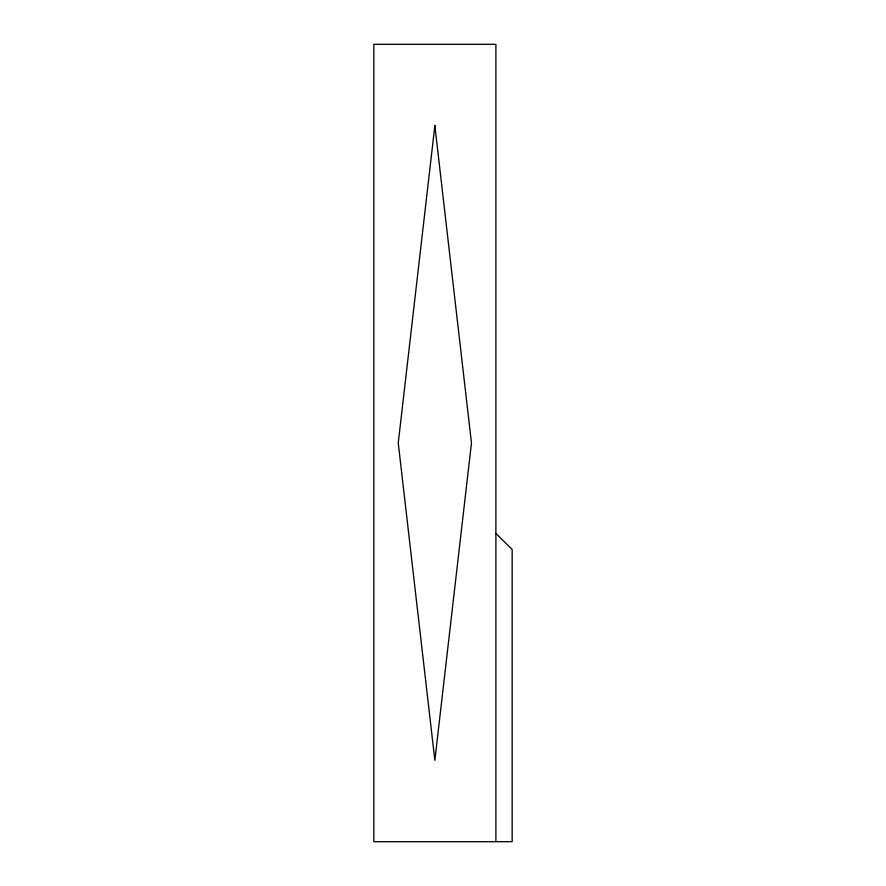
<?xml version="1.0" encoding="UTF-8"?>
<svg xmlns="http://www.w3.org/2000/svg" width="886" height="886" viewBox="0 0 886 886"><rect width="100%" height="100%" fill="white"/><g stroke="black" fill="none" stroke-linecap="round" stroke-linejoin="round"><path stroke-width="1.33" d="M495.894 533.416L512.163 549.475L512.163 841.7L373.837 841.7L373.837 44.3L495.894 44.3L495.894 841.7M434.86 125.668L398.246 443L434.86 760.332L471.474 443L434.86 125.668"/></g></svg>
